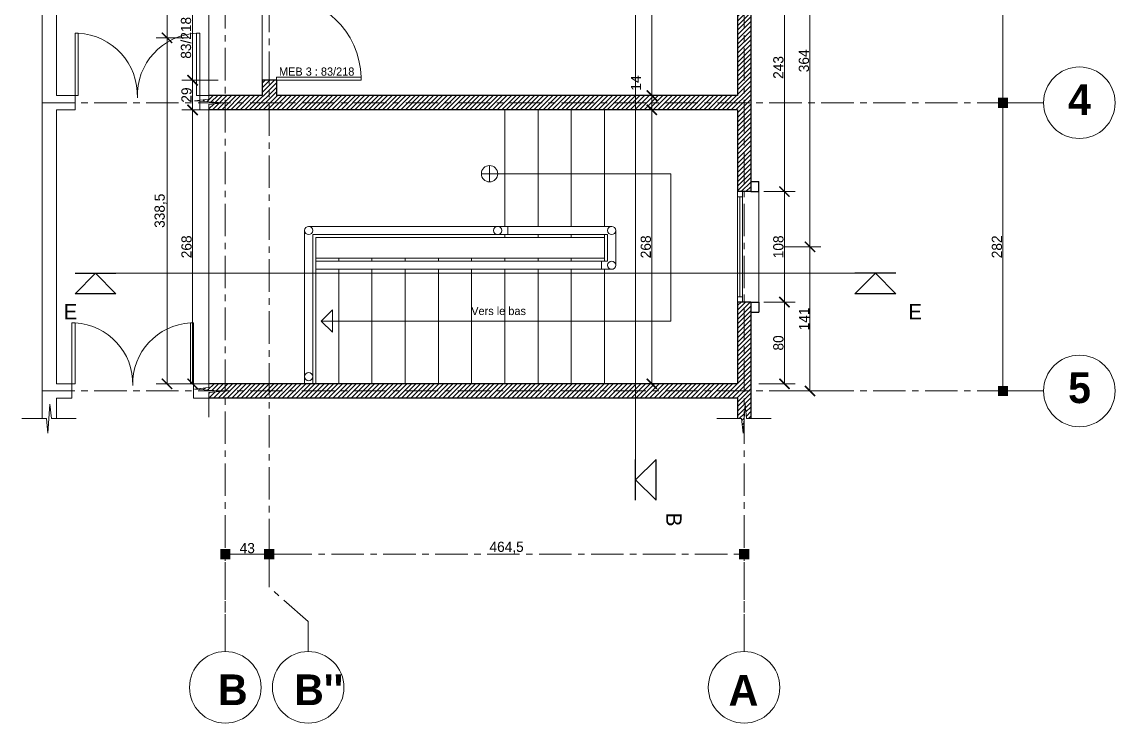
# Model space of a CAD drawing. Header units: centimetres. Extents: x -15293 to 11572, y -4790 to 2619.
# Drawn here: x 408 to 1478, y -3783 to -3096 of the extents above; entities that cross this region are included whole.
import ezdxf

# ---------------------------------------------------------------- set-up
doc = ezdxf.new("R2010")
doc.units = ezdxf.units.CM
doc.linetypes.add('CENTER', pattern=[50.8, 31.75, -6.35, 6.35, -6.35])
doc.layers.get('0').update_dxf_attribs({"lineweight": 0})
for name, color, linetype in [('Garde corps métallique', 20, 'Continuous'), ('Hachure mur', 7, 'Continuous'), ('Ligne de Coupe', 4, 'Continuous'), ('Ligne de foulée', 7, 'Continuous'), ('MArque de rupture', 7, 'Continuous'), ('TSJ_COTATION', 144, 'Continuous'), ('TSJ_TEXTE', 6, 'Continuous')]:
    doc.layers.add(name, color=color, linetype=linetype)
for name, color, linetype, lineweight in [('Partie coupée', 7, 'Continuous', 30), ('Symbole de rupture', 6, 'Continuous', 0), ('TSJ_MENUISERIE', 150, 'Continuous', 15), ('TSJ_MUR', 1, 'Continuous', 30), ('TSJ_VUE', 5, 'Continuous', 13)]:
    doc.layers.add(name, color=color, linetype=linetype, lineweight=lineweight)
doc.layers.add('Partie Non étudiée', color=7, linetype='Continuous', lineweight=0, true_color=0xa8a8a8)
doc.layers.add('TSJ_AXE', color=7, linetype='CENTER', lineweight=0, true_color=0xb80000)
doc.styles.get("Standard").update_dxf_attribs({"font": 'GOTHIC.TTF'})
doc.dimstyles.new('Axe cotation', dxfattribs={"dimtxt": 10, "dimasz": 10, "dimexe": 10.625, "dimexo": 5, "dimtad": 1, "dimtxsty": 'Standard', "dimblk": 'BOXFILLED', "dimcen": 8, "dimadec": 0, "dimazin": 0, "dimtfac": 1, "dimtmove": 0, "dimatfit": 3, "dimldrblk": 'BOXFILLED', "dimfxl": 1, "dimlwd": 9, "dimlwe": 9, "dimarcsym": 0})
doc.dimstyles.new('ISO-25', dxfattribs={"dimtxt": 10, "dimasz": 10, "dimexe": 10.625, "dimexo": 5, "dimtad": 1, "dimtxsty": 'Standard', "dimblk": 'ARCHTICK', "dimcen": 8, "dimadec": 0, "dimazin": 0, "dimtfac": 1, "dimtmove": 0, "dimatfit": 3, "dimldrblk": 'ARCHTICK', "dimfxl": 25, "dimfxlon": 1, "dimlwd": 9, "dimlwe": 9, "dimarcsym": 0})

# ---------------------------------------------------------------- blocks, each defined once
blk = doc.blocks.new('_ArchTick')
at = {"color": 0, "linetype": 'ByBlock', "const_width": 0.15}
blk.add_lwpolyline([(-0.5, -0.5), (0.5, 0.5)], dxfattribs=at)
blk = doc.blocks.new('*D266')
at = {"layer": 'Defpoints', "color": 0, "transparency": 16777216}
for p in [(1012.3, -2885.6), (1009, -3168.6), (1024.7, -3168.6)]:
    blk.add_point(p, dxfattribs=at)
at = {"layer": 'TSJ_COTATION', "color": 0, "lineweight": 9, "transparency": 16777216}
for p, q in [((1017.3, -2885.6), (1035.3, -2885.6)), ((1024.7, -2885.6), (1024.7, -3168.6)), ((1014, -3168.6), (1035.3, -3168.6))]:
    blk.add_line(p, q, dxfattribs=at)
at = {"layer": 'TSJ_COTATION', "color": 0, "lineweight": 9, "transparency": 16777216, "xscale": 10, "yscale": 10, "zscale": 10}
for p, rotation in [((1024.7, -2885.6), 90), ((1024.7, -3168.6), 270)]:
    blk.add_blockref('_ArchTick', p, dxfattribs=dict(at, rotation=rotation))
at = {"layer": 'TSJ_COTATION', "color": 0, "transparency": 16777216, "insert": (1018.8, -3027.1), "char_height": 10, "attachment_point": 5, "rotation": 90}
blk.add_mtext('283', dxfattribs=at)
blk = doc.blocks.new('*D267')
at = {"layer": 'Defpoints', "color": 0, "transparency": 16777216}
for p in [(1009, -3168.6), (1007.4, -3182.6), (1024.7, -3182.6)]:
    blk.add_point(p, dxfattribs=at)
at = {"layer": 'TSJ_COTATION', "color": 0, "lineweight": 9, "transparency": 16777216}
for p, q in [((1014, -3168.6), (1035.3, -3168.6)), ((1024.7, -3168.6), (1024.7, -3182.6)), ((1012.4, -3182.6), (1035.3, -3182.6))]:
    blk.add_line(p, q, dxfattribs=at)
at = {"layer": 'TSJ_COTATION', "color": 0, "lineweight": 9, "transparency": 16777216, "xscale": 10, "yscale": 10, "zscale": 10}
for p, rotation in [((1024.7, -3168.6), 90), ((1024.7, -3182.6), 270)]:
    blk.add_blockref('_ArchTick', p, dxfattribs=dict(at, rotation=rotation))
at = {"layer": 'TSJ_COTATION', "color": 0, "transparency": 16777216, "insert": (1009.2, -3156.3), "char_height": 10, "attachment_point": 5, "rotation": 90}
blk.add_mtext('14', dxfattribs=at)
blk = doc.blocks.new('*D268')
at = {"layer": 'Defpoints', "color": 0, "transparency": 16777216}
for p in [(1007.4, -3182.6), (1014.5, -3450.6), (1024.7, -3450.6)]:
    blk.add_point(p, dxfattribs=at)
at = {"layer": 'TSJ_COTATION', "color": 0, "lineweight": 9, "transparency": 16777216}
for p, q in [((1012.4, -3182.6), (1035.3, -3182.6)), ((1024.7, -3182.6), (1024.7, -3450.6)), ((1019.5, -3450.6), (1035.3, -3450.6))]:
    blk.add_line(p, q, dxfattribs=at)
at = {"layer": 'TSJ_COTATION', "color": 0, "lineweight": 9, "transparency": 16777216, "xscale": 10, "yscale": 10, "zscale": 10}
for p, rotation in [((1024.7, -3182.6), 90), ((1024.7, -3450.6), 270)]:
    blk.add_blockref('_ArchTick', p, dxfattribs=dict(at, rotation=rotation))
at = {"layer": 'TSJ_COTATION', "color": 0, "transparency": 16777216, "insert": (1018.8, -3316.6), "char_height": 10, "attachment_point": 5, "rotation": 90}
blk.add_mtext('268', dxfattribs=at)
blk = doc.blocks.new('*D272')
at = {"layer": 'Defpoints', "color": 0, "transparency": 16777216}
for p in [(1129.4, -3019.6), (1129.4, -3262.6), (1154.4, -3262.6)]:
    blk.add_point(p, dxfattribs=at)
at = {"layer": 'TSJ_COTATION', "color": 0, "lineweight": 9, "transparency": 16777216}
for p, q in [((1134.4, -3019.6), (1165, -3019.6)), ((1154.4, -3019.6), (1154.4, -3262.6)), ((1134.4, -3262.6), (1165, -3262.6))]:
    blk.add_line(p, q, dxfattribs=at)
at = {"layer": 'TSJ_COTATION', "color": 0, "lineweight": 9, "transparency": 16777216, "xscale": 10, "yscale": 10, "zscale": 10}
for p, rotation in [((1154.4, -3019.6), 90), ((1154.4, -3262.6), 270)]:
    blk.add_blockref('_ArchTick', p, dxfattribs=dict(at, rotation=rotation))
at = {"layer": 'TSJ_COTATION', "color": 0, "transparency": 16777216, "insert": (1148.5, -3141.1), "char_height": 10, "attachment_point": 5, "rotation": 90}
blk.add_mtext('243', dxfattribs=at)
blk = doc.blocks.new('*D273')
at = {"layer": 'Defpoints', "color": 0, "transparency": 16777216}
for p in [(1129.4, -3262.6), (1129.4, -3370.6), (1154.4, -3370.6)]:
    blk.add_point(p, dxfattribs=at)
at = {"layer": 'TSJ_COTATION', "color": 0, "lineweight": 9, "transparency": 16777216}
for p, q in [((1134.4, -3262.6), (1165, -3262.6)), ((1154.4, -3262.6), (1154.4, -3370.6)), ((1134.4, -3370.6), (1165, -3370.6))]:
    blk.add_line(p, q, dxfattribs=at)
at = {"layer": 'TSJ_COTATION', "color": 0, "lineweight": 9, "transparency": 16777216, "xscale": 10, "yscale": 10, "zscale": 10}
for p, rotation in [((1154.4, -3262.6), 90), ((1154.4, -3370.6), 270)]:
    blk.add_blockref('_ArchTick', p, dxfattribs=dict(at, rotation=rotation))
at = {"layer": 'TSJ_COTATION', "color": 0, "transparency": 16777216, "insert": (1148.5, -3316.6), "char_height": 10, "attachment_point": 5, "rotation": 90}
blk.add_mtext('108', dxfattribs=at)
blk = doc.blocks.new('*D274')
at = {"layer": 'Defpoints', "color": 0, "transparency": 16777216}
for p in [(1129.4, -3370.6), (1121.4, -3450.6), (1154.4, -3450.6)]:
    blk.add_point(p, dxfattribs=at)
at = {"layer": 'TSJ_COTATION', "color": 0, "lineweight": 9, "transparency": 16777216}
for p, q in [((1134.4, -3370.6), (1165, -3370.6)), ((1154.4, -3370.6), (1154.4, -3450.6)), ((1129.4, -3450.6), (1165, -3450.6))]:
    blk.add_line(p, q, dxfattribs=at)
at = {"layer": 'TSJ_COTATION', "color": 0, "lineweight": 9, "transparency": 16777216, "xscale": 10, "yscale": 10, "zscale": 10}
for p, rotation in [((1154.4, -3370.6), 90), ((1154.4, -3450.6), 270)]:
    blk.add_blockref('_ArchTick', p, dxfattribs=dict(at, rotation=rotation))
at = {"layer": 'TSJ_COTATION', "color": 0, "transparency": 16777216, "insert": (1148.5, -3410.6), "char_height": 10, "attachment_point": 5, "rotation": 90}
blk.add_mtext('80', dxfattribs=at)
blk = doc.blocks.new('*D276')
at = {"layer": 'Defpoints', "color": 0, "transparency": 16777216}
for p in [(1113.4, -2952.6), (1113.4, -3316.6), (1179.4, -3316.6)]:
    blk.add_point(p, dxfattribs=at)
at = {"layer": 'TSJ_COTATION', "color": 0, "lineweight": 9, "transparency": 16777216}
for p, q in [((1154.4, -2952.6), (1190, -2952.6)), ((1179.4, -2952.6), (1179.4, -3316.6)), ((1154.4, -3316.6), (1190, -3316.6))]:
    blk.add_line(p, q, dxfattribs=at)
at = {"layer": 'TSJ_COTATION', "color": 0, "lineweight": 9, "transparency": 16777216, "xscale": 10, "yscale": 10, "zscale": 10}
for p, rotation in [((1179.4, -2952.6), 90), ((1179.4, -3316.6), 270)]:
    blk.add_blockref('_ArchTick', p, dxfattribs=dict(at, rotation=rotation))
at = {"layer": 'TSJ_COTATION', "color": 0, "transparency": 16777216, "insert": (1173.5, -3134.6), "char_height": 10, "attachment_point": 5, "rotation": 90}
blk.add_mtext('364', dxfattribs=at)
blk = doc.blocks.new('*D277')
at = {"layer": 'Defpoints', "color": 0, "transparency": 16777216}
for p in [(1113.4, -3316.6), (1121.4, -3457.6), (1179.4, -3457.6)]:
    blk.add_point(p, dxfattribs=at)
at = {"layer": 'TSJ_COTATION', "color": 0, "lineweight": 9, "transparency": 16777216}
for p, q in [((1154.4, -3316.6), (1190, -3316.6)), ((1179.4, -3316.6), (1179.4, -3457.6)), ((1154.4, -3457.6), (1190, -3457.6))]:
    blk.add_line(p, q, dxfattribs=at)
at = {"layer": 'TSJ_COTATION', "color": 0, "lineweight": 9, "transparency": 16777216, "xscale": 10, "yscale": 10, "zscale": 10}
for p, rotation in [((1179.4, -3316.6), 90), ((1179.4, -3457.6), 270)]:
    blk.add_blockref('_ArchTick', p, dxfattribs=dict(at, rotation=rotation))
at = {"layer": 'TSJ_COTATION', "color": 0, "transparency": 16777216, "insert": (1173.6, -3387.1), "char_height": 10, "attachment_point": 5, "rotation": 90}
blk.add_mtext('141', dxfattribs=at)
blk = doc.blocks.new('Marque de rupture')
at = {"layer": 'Symbole de rupture', "lineweight": 20}
for p, q in [((0, -3.6), (0, 20.4)), ((0, -3.6), (-14.1, -5.1)), ((14.1, -7.1), (-14.1, -5.1)), ((0, -8.6), (14.1, -7.1)), ((0, -8.6), (0, -32.6))]:
    blk.add_line(p, q, dxfattribs=at)
blk = doc.blocks.new('*D281')
at = {"layer": 'Defpoints', "color": 0, "transparency": 16777216}
for p in [(643.4, -3070.6), (575.4, -3153.6), (643.4, -3153.6)]:
    blk.add_point(p, dxfattribs=at)
at = {"layer": 'TSJ_COTATION', "color": 0, "lineweight": 9, "transparency": 16777216}
for p, q in [((600.4, -3070.6), (564.8, -3070.6)), ((575.4, -3070.6), (575.4, -3153.6)), ((600.4, -3153.6), (564.8, -3153.6))]:
    blk.add_line(p, q, dxfattribs=at)
at = {"layer": 'TSJ_COTATION', "color": 0, "lineweight": 9, "transparency": 16777216, "xscale": 10, "yscale": 10, "zscale": 10}
for p, rotation in [((575.4, -3070.6), 90), ((575.4, -3153.6), 270)]:
    blk.add_blockref('_ArchTick', p, dxfattribs=dict(at, rotation=rotation))
at = {"layer": 'TSJ_COTATION', "color": 0, "transparency": 16777216, "insert": (569, -3112.1), "char_height": 10, "attachment_point": 5, "rotation": 90}
blk.add_mtext('83/218', dxfattribs=at)
blk = doc.blocks.new('*D282')
at = {"layer": 'Defpoints', "color": 0, "transparency": 16777216}
for p in [(643.4, -3153.6), (575.4, -3182.6), (591.4, -3182.6)]:
    blk.add_point(p, dxfattribs=at)
at = {"layer": 'TSJ_COTATION', "color": 0, "lineweight": 9, "transparency": 16777216}
for p, q in [((600.4, -3153.6), (564.8, -3153.6)), ((575.4, -3153.6), (575.4, -3182.6)), ((586.4, -3182.6), (564.8, -3182.6))]:
    blk.add_line(p, q, dxfattribs=at)
at = {"layer": 'TSJ_COTATION', "color": 0, "lineweight": 9, "transparency": 16777216, "xscale": 10, "yscale": 10, "zscale": 10}
for p, rotation in [((575.4, -3153.6), 90), ((575.4, -3182.6), 270)]:
    blk.add_blockref('_ArchTick', p, dxfattribs=dict(at, rotation=rotation))
at = {"layer": 'TSJ_COTATION', "color": 0, "transparency": 16777216, "insert": (569.5, -3168.1), "char_height": 10, "attachment_point": 5, "rotation": 90}
blk.add_mtext('29', dxfattribs=at)
blk = doc.blocks.new('*D279')
at = {"layer": 'Defpoints', "color": 0, "transparency": 16777216}
for p in [(591.4, -3182.6), (575.4, -3450.6), (591.4, -3450.6)]:
    blk.add_point(p, dxfattribs=at)
at = {"layer": 'TSJ_COTATION', "color": 0, "lineweight": 9, "transparency": 16777216}
for p, q in [((586.4, -3182.6), (564.8, -3182.6)), ((575.4, -3182.6), (575.4, -3450.6)), ((586.4, -3450.6), (564.8, -3450.6))]:
    blk.add_line(p, q, dxfattribs=at)
at = {"layer": 'TSJ_COTATION', "color": 0, "lineweight": 9, "transparency": 16777216, "xscale": 10, "yscale": 10, "zscale": 10}
for p, rotation in [((575.4, -3182.6), 90), ((575.4, -3450.6), 270)]:
    blk.add_blockref('_ArchTick', p, dxfattribs=dict(at, rotation=rotation))
at = {"layer": 'TSJ_COTATION', "color": 0, "transparency": 16777216, "insert": (569.5, -3316.6), "char_height": 10, "attachment_point": 5, "rotation": 90}
blk.add_mtext('268', dxfattribs=at)
blk = doc.blocks.new('*D270')
at = {"layer": 'Defpoints', "color": 0, "transparency": 16777216}
for p in [(600.4, -2885.6), (550.4, -3112.1), (575.4, -3112.1)]:
    blk.add_point(p, dxfattribs=at)
at = {"layer": 'TSJ_COTATION', "color": 0, "lineweight": 9, "transparency": 16777216}
for p, q in [((575.4, -2885.6), (539.8, -2885.6)), ((550.4, -2885.6), (550.4, -3112.1)), ((570.4, -3112.1), (539.8, -3112.1))]:
    blk.add_line(p, q, dxfattribs=at)
at = {"layer": 'TSJ_COTATION', "color": 0, "lineweight": 9, "transparency": 16777216, "xscale": 10, "yscale": 10, "zscale": 10}
for p, rotation in [((550.4, -2885.6), 90), ((550.4, -3112.1), 270)]:
    blk.add_blockref('_ArchTick', p, dxfattribs=dict(at, rotation=rotation))
at = {"layer": 'TSJ_COTATION', "color": 0, "transparency": 16777216, "insert": (544.1, -2998.8), "char_height": 10, "attachment_point": 5, "rotation": 90}
blk.add_mtext('226,5', dxfattribs=at)
blk = doc.blocks.new('*D271')
at = {"layer": 'Defpoints', "color": 0, "transparency": 16777216}
for p in [(575.4, -3112.1), (550.4, -3450.6), (575.4, -3450.6)]:
    blk.add_point(p, dxfattribs=at)
at = {"layer": 'TSJ_COTATION', "color": 0, "lineweight": 9, "transparency": 16777216}
for p, q in [((570.4, -3112.1), (539.8, -3112.1)), ((550.4, -3112.1), (550.4, -3450.6)), ((570.4, -3450.6), (539.8, -3450.6))]:
    blk.add_line(p, q, dxfattribs=at)
at = {"layer": 'TSJ_COTATION', "color": 0, "lineweight": 9, "transparency": 16777216, "xscale": 10, "yscale": 10, "zscale": 10}
for p, rotation in [((550.4, -3112.1), 90), ((550.4, -3450.6), 270)]:
    blk.add_blockref('_ArchTick', p, dxfattribs=dict(at, rotation=rotation))
at = {"layer": 'TSJ_COTATION', "color": 0, "transparency": 16777216, "insert": (544.1, -3281.3), "char_height": 10, "attachment_point": 5, "rotation": 90}
blk.add_mtext('338,5', dxfattribs=at)
blk = doc.blocks.new('_BoxFilled')
at = {"color": 0, "linetype": 'ByBlock', "lineweight": -2}
blk.add_line((-0.5, 0), (-1, 0), dxfattribs=at)
at = {"color": 0, "linetype": 'ByBlock'}
blk.add_solid([(-0.5, 0.5), (0.5, 0.5), (-0.5, -0.5), (0.5, -0.5)], dxfattribs=at)
blk = doc.blocks.new('*D380')
at = {"layer": 'Defpoints', "color": 0, "linetype": 'ByBlock', "transparency": 16777216}
for p in [(1407.9, -2878.6), (1368.2, -3175.6), (1407.9, -3175.6)]:
    blk.add_point(p, dxfattribs=at)
at = {"layer": 'TSJ_AXE', "color": 0, "linetype": 'ByBlock', "lineweight": 9, "transparency": 16777216}
for p, q in [((1402.9, -2878.6), (1357.5, -2878.6)), ((1368.2, -2888.6), (1368.2, -3165.6)), ((1402.9, -3175.6), (1357.5, -3175.6))]:
    blk.add_line(p, q, dxfattribs=at)
at = {"layer": 'TSJ_AXE', "color": 0, "linetype": 'ByBlock', "lineweight": 9, "transparency": 16777216, "xscale": 10, "yscale": 10, "zscale": 10}
for p, rotation in [((1368.2, -2878.6), 90), ((1368.2, -3175.6), 270)]:
    blk.add_blockref('_BoxFilled', p, dxfattribs=dict(at, rotation=rotation))
at = {"layer": 'TSJ_AXE', "color": 0, "linetype": 'ByBlock', "transparency": 16777216, "insert": (1362.3, -3027.1), "char_height": 10, "attachment_point": 5, "rotation": 90}
blk.add_mtext('297', dxfattribs=at)
blk = doc.blocks.new('*D381')
at = {"layer": 'Defpoints', "color": 0, "linetype": 'ByBlock', "transparency": 16777216}
for p in [(1407.9, -3175.6), (1368.2, -3457.6), (1407.9, -3457.6)]:
    blk.add_point(p, dxfattribs=at)
at = {"layer": 'TSJ_AXE', "color": 0, "linetype": 'ByBlock', "lineweight": 9, "transparency": 16777216}
for p, q in [((1402.9, -3175.6), (1357.5, -3175.6)), ((1368.2, -3185.6), (1368.2, -3447.6)), ((1402.9, -3457.6), (1357.5, -3457.6))]:
    blk.add_line(p, q, dxfattribs=at)
at = {"layer": 'TSJ_AXE', "color": 0, "linetype": 'ByBlock', "lineweight": 9, "transparency": 16777216, "xscale": 10, "yscale": 10, "zscale": 10}
for p, rotation in [((1368.2, -3175.6), 90), ((1368.2, -3457.6), 270)]:
    blk.add_blockref('_BoxFilled', p, dxfattribs=dict(at, rotation=rotation))
at = {"layer": 'TSJ_AXE', "color": 0, "linetype": 'ByBlock', "transparency": 16777216, "insert": (1362.3, -3316.6), "char_height": 10, "attachment_point": 5, "rotation": 90}
blk.add_mtext('282', dxfattribs=at)
blk = doc.blocks.new('*D382')
at = {"layer": 'Defpoints', "color": 0, "transparency": 16777216}
for p in [(650.4, -3617.3), (650.4, -3649.5), (607.4, -3712.6)]:
    blk.add_point(p, dxfattribs=at)
at = {"layer": 'TSJ_AXE', "color": 0, "lineweight": 9, "transparency": 16777216}
for p, q in [((607.4, -3707.6), (607.4, -3606.7)), ((650.4, -3644.5), (650.4, -3606.7)), ((617.4, -3617.3), (640.4, -3617.3))]:
    blk.add_line(p, q, dxfattribs=at)
at = {"layer": 'TSJ_AXE', "color": 0, "lineweight": 9, "transparency": 16777216, "xscale": 10, "yscale": 10, "zscale": 10, "rotation": 180}
blk.add_blockref('_BoxFilled', (607.4, -3617.3), dxfattribs=at)
at = {"layer": 'TSJ_AXE', "color": 0, "lineweight": 9, "transparency": 16777216, "xscale": 10, "yscale": 10, "zscale": 10}
blk.add_blockref('_BoxFilled', (650.4, -3617.3), dxfattribs=at)
at = {"layer": 'TSJ_AXE', "color": 0, "transparency": 16777216, "insert": (628.9, -3611.4), "char_height": 10, "attachment_point": 5}
blk.add_mtext('43', dxfattribs=at)
blk = doc.blocks.new('*D383')
at = {"layer": 'Defpoints', "color": 0, "transparency": 16777216}
for p in [(1114.9, -3617.3), (650.4, -3649.5), (1114.9, -3712.6)]:
    blk.add_point(p, dxfattribs=at)
at = {"layer": 'TSJ_AXE', "color": 0, "lineweight": 9, "transparency": 16777216}
for p, q in [((650.4, -3644.5), (650.4, -3606.7)), ((1114.9, -3707.6), (1114.9, -3606.7)), ((660.4, -3617.3), (1104.9, -3617.3))]:
    blk.add_line(p, q, dxfattribs=at)
at = {"layer": 'TSJ_AXE', "color": 0, "lineweight": 9, "transparency": 16777216, "xscale": 10, "yscale": 10, "zscale": 10, "rotation": 180}
blk.add_blockref('_BoxFilled', (650.4, -3617.3), dxfattribs=at)
at = {"layer": 'TSJ_AXE', "color": 0, "lineweight": 9, "transparency": 16777216, "xscale": 10, "yscale": 10, "zscale": 10}
blk.add_blockref('_BoxFilled', (1114.9, -3617.3), dxfattribs=at)
at = {"layer": 'TSJ_AXE', "color": 0, "transparency": 16777216, "insert": (882.6, -3611), "char_height": 10, "attachment_point": 5}
blk.add_mtext('464,5', dxfattribs=at)

msp = doc.modelspace()

# ---------------------------------------------------------------- hatches: boundary and pattern name
at = {"layer": 'Hachure mur', "lineweight": 0, "true_color": 0xc7c8ca}
h = msp.add_hatch(dxfattribs=at)
h.set_pattern_fill('ANSI31', color=9)
h.set_pattern_definition([(45, (396.635, -511.723), (-2.245064, 2.245064), [])])
h.paths.add_polyline_path([(643.39, -2368.598), (630.39, -2368.598), (630.39, -2418.598), (600.39, -2418.598), (600.39, -2567.098), (614.39, -2567.098), (614.39, -2432.598), (643.39, -2432.598)])
h.paths.add_polyline_path([(630.39, -1993.598), (630.39, -2242.098), (591.39, -2242.098), (591.39, -2245.666), (577.249, -2247.166), (605.532, -2249.166), (591.39, -2250.666), (591.39, -2256.098), (630.39, -2256.098), (630.39, -2276.098), (643.39, -2276.098), (643.39, -1993.598), (671.39, -1993.598), (671.39, -1968.598), (591.39, -1968.598), (591.39, -1978.417), (577.249, -1979.917), (605.532, -1981.917), (591.39, -1983.417), (591.39, -1993.598)])
h.paths.add_polyline_path([(1121.39, -1968.598), (1100.39, -1968.598), (1100.39, -1993.598), (1108.39, -1993.598), (1108.39, -2140.598), (1121.39, -2140.598)])
h.paths.add_polyline_path([(614.39, -2593.598), (600.39, -2593.598), (600.39, -2680.598), (614.39, -2680.598)])
h.paths.add_polyline_path([(614.39, -2773.598), (600.39, -2773.598), (600.39, -2871.598), (591.39, -2871.598), (591.39, -2875.166), (582.39, -2876.121), (582.39, -2877.03), (605.532, -2878.666), (591.39, -2880.166), (591.39, -2885.598), (643.39, -2885.598), (643.39, -3070.598), (657.39, -3070.598), (657.39, -2885.598), (1121.39, -2885.598), (1121.39, -2871.598), (614.39, -2871.598)])
h.paths.add_polyline_path([(1121.39, -3019.598), (1108.39, -3019.598), (1108.39, -3168.598), (657.39, -3168.598), (657.39, -3153.598), (643.39, -3153.598), (643.39, -3168.598), (591.39, -3168.598), (591.39, -3172.166), (582.39, -3173.121), (582.39, -3174.03), (605.532, -3175.666), (591.39, -3177.166), (591.39, -3182.598), (1108.39, -3182.598), (1108.39, -3262.598), (1121.39, -3262.598)])
h.paths.add_polyline_path([(1121.39, -3370.598), (1108.39, -3370.598), (1108.39, -3450.598), (591.39, -3450.598), (591.39, -3454.166), (577.249, -3455.666), (605.532, -3457.666), (591.39, -3459.166), (591.39, -3464.598), (1108.39, -3464.598), (1108.39, -3484.598), (1112.39, -3484.598), (1113.89, -3498.74), (1115.89, -3470.457), (1117.39, -3484.598), (1121.39, -3484.598)])

# ---------------------------------------------------------------- linework, layer by layer
at = {"layer": 'Garde corps métallique', "lineweight": 9}
for p, q in [((684.89, -3300.598), (684.89, -3450.598)), ((688.89, -3296.598), (985.39, -3296.598)), ((692.89, -3304.598), (981.39, -3304.598)), ((692.89, -3304.598), (692.89, -3450.598)), ((883.89, -3296.598), (883.89, -3304.598)), ((981.39, -3304.598), (981.39, -3330.598)), ((989.39, -3300.598), (989.39, -3334.598)), ((981.39, -3330.598), (695.89, -3330.598)), ((975.39, -3338.598), (975.39, -3330.598)), ((985.39, -3338.598), (695.89, -3338.598))]:
    msp.add_line(p, q, dxfattribs=at)
at = {"layer": 'Garde corps métallique', "lineweight": 20}
for centre in [(688.89, -3300.598), (873.89, -3300.598), (985.39, -3300.598), (985.39, -3334.598), (688.89, -3443.598)]:
    msp.add_circle(centre, 4, dxfattribs=at)
at = {"layer": 'Ligne de Coupe', "lineweight": 0}
for p, q in [((1008.787, -3524.598), (1008.787, -1860.598)), ((1223.39, -3342.446), (500.39, -3342.446))]:
    msp.add_line(p, q, dxfattribs=at)
at = {"layer": 'Ligne de Coupe', "lineweight": 30}
for p, q in [((460.39, -3342.446), (500.39, -3342.446)), ((460.39, -3362.446), (480.39, -3342.446)), ((500.39, -3362.446), (480.39, -3342.446)), ((1263.39, -3342.446), (1223.39, -3342.446)), ((1223.39, -3362.446), (1243.39, -3342.446)), ((1263.39, -3362.446), (1243.39, -3342.446)), ((500.39, -3362.446), (460.39, -3362.446)), ((1263.39, -3362.446), (1223.39, -3362.446)), ((1028.787, -3524.598), (1008.787, -3544.598)), ((1008.787, -3564.598), (1008.787, -3524.598)), ((1028.787, -3564.598), (1028.787, -3524.598)), ((1028.787, -3564.598), (1008.787, -3544.598))]:
    msp.add_line(p, q, dxfattribs=at)
at = {"layer": 'Ligne de foulée', "lineweight": 20}
for p, q in [((865.89, -3253.098), (865.89, -3237.098)), ((873.89, -3245.098), (857.89, -3245.098)), ((701.312, -3389.235), (712.196, -3389.155))]:
    msp.add_line(p, q, dxfattribs=at)
at = {"layer": 'Ligne de foulée', "lineweight": 0}
msp.add_lwpolyline([(873.89, -3245.098), (1043.39, -3245.098), (1043.39, -3389.18), (712.196, -3389.18)], dxfattribs=at)
at = {"layer": 'Ligne de foulée', "lineweight": 20}
msp.add_lwpolyline([(712.196, -3399.958), (712.196, -3378.352), (701.312, -3389.235)], close=True, dxfattribs=at)
msp.add_circle((865.89, -3245.098), 8, dxfattribs=at)
at = {"layer": 'MArque de rupture', "lineweight": 0}
for p, q in [((591.39, -2904.166), (591.39, -3168.598)), ((591.39, -3201.166), (591.39, -3450.598))]:
    msp.add_line(p, q, dxfattribs=at)
at = {"layer": 'Partie coupée'}
for p, q in [((1121.39, -3252.598), (1129.39, -3252.598)), ((1129.39, -3262.598), (1129.39, -3252.598)), ((1121.39, -3262.598), (1129.39, -3262.598)), ((1121.39, -3370.598), (1129.39, -3370.598)), ((1129.39, -3370.598), (1129.39, -3380.598)), ((1121.39, -3380.598), (1129.39, -3380.598))]:
    msp.add_line(p, q, dxfattribs=at)
at = {"layer": 'Partie Non étudiée'}
for p, q in [((428.39, -1968.598), (428.39, -3484.598)), ((442.39, -2885.598), (442.39, -3168.598)), ((460.39, -3168.598), (442.39, -3168.598)), ((460.39, -3168.598), (460.39, -3182.598)), ((582.39, -3168.598), (582.39, -3182.598)), ((582.39, -3168.598), (591.39, -3168.598)), ((442.39, -3182.598), (442.39, -3450.598)), ((460.39, -3182.598), (442.39, -3182.598)), ((582.39, -3182.598), (591.39, -3182.598)), ((457.39, -3450.598), (442.39, -3450.598)), ((457.39, -3464.598), (457.39, -3450.598)), ((576.39, -3464.598), (576.39, -3450.598)), ((576.39, -3450.598), (591.39, -3450.598)), ((457.39, -3464.598), (442.39, -3464.598)), ((442.39, -3464.598), (442.39, -3484.598)), ((576.39, -3464.598), (591.39, -3464.598))]:
    msp.add_line(p, q, dxfattribs=at)
at = {"layer": 'Partie Non étudiée', "lineweight": 9}
for p, q in [((433.89, -3498.74), (435.89, -3470.457)), ((437.39, -3484.598), (435.89, -3470.457)), ((432.39, -3484.598), (408.39, -3484.598)), ((432.39, -3484.598), (433.89, -3498.74)), ((437.39, -3484.598), (461.39, -3484.598))]:
    msp.add_line(p, q, dxfattribs=at)
at = {"layer": 'Partie Non étudiée'}
for points in [[(460.39, -3168.598), (463.39, -3168.598), (463.39, -3107.598), (460.39, -3107.598)], [(582.39, -3168.598), (579.39, -3168.598), (579.39, -3107.598), (582.39, -3107.598)], [(457.39, -3450.598), (460.39, -3450.598), (460.39, -3391.098), (457.39, -3391.098)], [(573.39, -3450.598), (576.39, -3450.598), (576.39, -3391.098), (573.39, -3391.098)]]:
    msp.add_lwpolyline(points, close=True, dxfattribs=at)
at = {"layer": 'Partie Non étudiée', "lineweight": 0}
for centre, radius, start, end in [((460.412, -3168.547), 61.021, 357.858402, 87.202047), ((582.369, -3168.547), 61.021, 92.797953, 182.141598), ((457.387, -3450.549), 59.526, 358.415947, 87.108115), ((576.394, -3450.549), 59.526, 92.891885, 181.584053)]:
    msp.add_arc(centre, radius, start, end, dxfattribs=at)
at = {"layer": 'Symbole de rupture', "lineweight": 20}
for p, q in [((1113.89, -3498.74), (1115.89, -3470.457)), ((1117.39, -3484.598), (1115.89, -3470.457)), ((1112.39, -3484.598), (1088.39, -3484.598)), ((1112.39, -3484.598), (1113.89, -3498.74)), ((1117.39, -3484.598), (1141.39, -3484.598))]:
    msp.add_line(p, q, dxfattribs=at)
at = {"layer": 'TSJ_AXE'}
for p, q in [((607.39, -3712.592), (607.39, -1682.538)), ((1114.89, -3712.592), (1114.89, -1682.538)), ((650.39, -2871.598), (650.39, -3649.547)), ((428.39, -3175.598), (1407.906, -3175.598)), ((428.39, -3457.598), (1407.906, -3457.598)), ((688.486, -3683.125), (650.39, -3649.547)), ((688.486, -3712.592), (688.486, -3683.125)), ((688.486, -3683.125), (688.486, -3683.125))]:
    msp.add_line(p, q, dxfattribs=at)
at = {"layer": 'TSJ_AXE', "linetype": 'ByBlock'}
for centre in [(1442.906, -3175.598), (1442.906, -3457.598), (607.39, -3747.592), (688.486, -3747.592), (1114.89, -3747.592)]:
    msp.add_circle(centre, 35, dxfattribs=at)
at = {"layer": 'TSJ_MENUISERIE', "lineweight": 20}
for p, q in [((1108.39, -3262.598), (1108.39, -3370.598)), ((1110.89, -3267.598), (1110.89, -3365.598)), ((1113.39, -3365.598), (1113.39, -3267.598))]:
    msp.add_line(p, q, dxfattribs=at)
msp.add_lwpolyline([(657.39, -3153.598), (740.39, -3153.598), (740.39, -3150.598), (657.39, -3150.598)], close=True, dxfattribs=at)
for points in [[(1108.39, -3262.598), (1108.39, -3267.598), (1113.39, -3267.598), (1113.39, -3262.598)], [(1108.39, -3370.598), (1108.39, -3365.598), (1113.39, -3365.598), (1113.39, -3370.598)]]:
    msp.add_lwpolyline(points, dxfattribs=at)
at = {"layer": 'TSJ_MENUISERIE', "lineweight": 5}
msp.add_arc((657.35, -3153.697), 83.099, 2.13698, 89.971829, dxfattribs=at)
at = {"layer": 'TSJ_MUR'}
for p, q in [((1108.39, -3019.598), (1108.39, -3168.598)), ((1121.39, -3019.598), (1121.39, -3262.598)), ((643.39, -3153.598), (643.39, -3168.598)), ((657.39, -3153.598), (643.39, -3153.598)), ((657.39, -3153.598), (657.39, -3168.598)), ((643.39, -3168.598), (591.39, -3168.598)), ((1108.39, -3168.598), (657.39, -3168.598)), ((1108.39, -3182.598), (591.39, -3182.598)), ((1108.39, -3182.598), (1108.39, -3262.598)), ((1121.39, -3262.598), (1108.39, -3262.598)), ((1108.39, -3370.598), (1108.39, -3450.598)), ((1121.39, -3370.598), (1108.39, -3370.598)), ((1121.39, -3370.598), (1121.39, -3484.598)), ((1108.39, -3450.598), (591.39, -3450.598)), ((1108.39, -3464.598), (591.39, -3464.598)), ((1108.39, -3464.598), (1108.39, -3484.598))]:
    msp.add_line(p, q, dxfattribs=at)
at = {"layer": 'TSJ_VUE', "lineweight": 9}
for p, q in [((643.39, -3153.598), (643.39, -3070.598)), ((880.89, -3182.598), (880.89, -3296.598)), ((913.39, -3182.598), (913.39, -3296.598)), ((945.89, -3182.598), (945.89, -3296.598)), ((978.39, -3182.598), (978.39, -3296.598)), ((1129.39, -3262.598), (1129.39, -3370.598)), ((880.89, -3304.598), (880.89, -3307.598)), ((913.39, -3304.598), (913.39, -3307.598)), ((945.89, -3304.598), (945.89, -3307.598)), ((978.39, -3304.598), (978.39, -3330.598)), ((695.89, -3307.598), (695.89, -3450.598)), ((880.89, -3307.598), (695.89, -3307.598)), ((978.39, -3327.598), (695.89, -3327.598)), ((718.39, -3327.598), (718.39, -3330.598)), ((750.89, -3327.598), (750.89, -3330.598)), ((783.39, -3327.598), (783.39, -3330.598)), ((815.89, -3327.598), (815.89, -3330.598)), ((848.39, -3327.598), (848.39, -3330.598)), ((880.89, -3327.598), (880.89, -3330.598)), ((913.39, -3327.598), (913.39, -3330.598)), ((945.89, -3327.598), (945.89, -3330.598)), ((718.39, -3338.598), (718.39, -3450.598)), ((750.89, -3338.598), (750.89, -3450.598)), ((783.39, -3338.598), (783.39, -3450.598)), ((815.89, -3338.598), (815.89, -3450.598)), ((848.39, -3338.598), (848.39, -3450.598)), ((880.89, -3338.598), (880.89, -3450.598)), ((913.39, -3338.598), (913.39, -3450.598)), ((945.89, -3338.598), (945.89, -3450.598)), ((978.39, -3338.598), (978.39, -3450.598))]:
    msp.add_line(p, q, dxfattribs=at)
at = {"layer": 'TSJ_VUE'}
msp.add_line((880.89, -3307.598), (978.39, -3307.598), dxfattribs=at)

# ---------------------------------------------------------------- block references
for p in [(591.39, -3168.598), (591.39, -3450.598)]:
    msp.add_blockref('Marque de rupture', p)

# ---------------------------------------------------------------- texts
at = {"layer": 'Ligne de Coupe', "char_height": 15}
for s, insert, attachment_point in [('\\pi14.401;E', (434.791, -3387.436), 7), ('E', (1288.99, -3387.436), 9)]:
    msp.add_mtext_dynamic_manual_height_columns(s, width=37.39883, gutter_width=12.5, heights=[0], dxfattribs=dict(at, insert=insert, attachment_point=attachment_point))
at = {"layer": 'Ligne de Coupe', "insert": (1053.777, -3590.198), "char_height": 15, "attachment_point": 3, "rotation": 270}
msp.add_mtext_dynamic_manual_height_columns('B', width=37.39883, gutter_width=12.5, heights=[0], dxfattribs=at)
at = {"layer": 'TSJ_AXE', "char_height": 30}
for s, insert, attachment_point in [('{\\fCentury Gothic|b1|i0|c0|p34;4}', (1431.956, -3157.492), 1), ('{\\fCentury Gothic|b1|i0|c0|p34;5}', (1431.956, -3439.492), 1), ('{\\fCentury Gothic|b1|i0|c0|p34;B}', (600.303, -3764.96), 7), ("{\\fCentury Gothic|b1|i0|c0|p34;B''}", (674.812, -3764.96), 7), ('{\\fCentury Gothic|b1|i0|c0|p34;A}', (1099.827, -3765.339), 7)]:
    msp.add_mtext_dynamic_manual_height_columns(s, width=43.00473, gutter_width=12.5, heights=[0], dxfattribs=dict(at, insert=insert, attachment_point=attachment_point))
at = {"layer": 'TSJ_TEXTE', "char_height": 8, "attachment_point": 1}
for s, insert in [('MEB 3 : 83/218 ', (659.91, -3141.122)), ('Vers le bas', (848.019, -3375.341))]:
    msp.add_mtext_dynamic_manual_height_columns(s, width=106.9004, gutter_width=12.5, heights=[0], dxfattribs=dict(at, insert=insert))

# ---------------------------------------------------------------- dimensions: what is measured, and where the dimension line sits
at = {"layer": 'TSJ_AXE', "linetype": 'ByBlock'}
for base, p1, p2, picture, middle in [((1368.154, -3175.598), (1407.906, -2878.598), (1407.906, -3175.598), '*D380', (1362.277, -3027.098)), ((1368.154, -3457.598), (1407.906, -3175.598), (1407.906, -3457.598), '*D381', (1362.277, -3316.598))]:
    dim = msp.add_linear_dim(base=base, p1=p1, p2=p2, angle=90, dimstyle='Axe cotation', dxfattribs=at)
    dim.commit()
    dim.dimension.update_dxf_attribs({"geometry": picture, "text_midpoint": middle})
at = {"layer": 'TSJ_AXE'}
for base, p1, p2, picture, middle in [((650.39, -3617.301), (607.39, -3712.592), (650.39, -3649.547), '*D382', (628.89, -3611.424)), ((1114.89, -3617.301), (650.39, -3649.547), (1114.89, -3712.592), '*D383', (882.64, -3610.966))]:
    dim = msp.add_linear_dim(base=base, p1=p1, p2=p2, dimstyle='Axe cotation', dxfattribs=at)
    dim.commit()
    dim.dimension.update_dxf_attribs({"geometry": picture, "text_midpoint": middle})
at = {"layer": 'TSJ_COTATION'}
for base, p1, p2, angle, picture, middle in [((550.39, -3112.098), (600.39, -2885.598), (575.39, -3112.098), 90, '*D270', (544.055, -2998.848)), ((550.39, -3450.598), (575.39, -3112.098), (575.39, -3450.598), 90, '*D271', (544.055, -3281.348)), ((575.39, -3182.598), (643.39, -3153.598), (591.39, -3182.598), 270, '*D282', (569.514, -3168.098)), ((575.39, -3450.598), (591.39, -3182.598), (591.39, -3450.598), 270, '*D279', (569.514, -3316.598))]:
    dim = msp.add_linear_dim(base=base, p1=p1, p2=p2, angle=angle, dimstyle='ISO-25', dxfattribs=at)
    dim.commit()
    dim.dimension.update_dxf_attribs({"geometry": picture, "text_midpoint": middle})
for base, p1, p2, picture, middle in [((1024.65, -3168.598), (1012.286, -2885.598), (1009.02, -3168.598), '*D266', (1018.774, -3027.098)), ((1179.39, -3316.598), (1113.39, -2952.598), (1113.39, -3316.598), '*D276', (1173.514, -3134.598)), ((1154.39, -3262.598), (1129.39, -3019.598), (1129.39, -3262.598), '*D272', (1148.514, -3141.098)), ((1024.65, -3450.598), (1007.389, -3182.598), (1014.487, -3450.598), '*D268', (1018.774, -3316.598)), ((1154.39, -3370.598), (1129.39, -3262.598), (1129.39, -3370.598), '*D273', (1148.514, -3316.598)), ((1179.39, -3457.598), (1113.39, -3316.598), (1121.39, -3457.598), '*D277', (1173.64, -3387.098)), ((1154.39, -3450.598), (1129.39, -3370.598), (1121.39, -3450.598), '*D274', (1148.514, -3410.598))]:
    dim = msp.add_linear_dim(base=base, p1=p1, p2=p2, angle=90, dimstyle='ISO-25', override={"dimtmove": 1}, dxfattribs=at)
    dim.commit()
    dim.dimension.update_dxf_attribs({"geometry": picture, "text_midpoint": middle})
dim = msp.add_linear_dim(base=(575.39, -3153.598), p1=(643.39, -3070.598), p2=(643.39, -3153.598), angle=270, text='<>/218', dimstyle='ISO-25', dxfattribs=at)
dim.commit()
dim.dimension.update_dxf_attribs({"geometry": '*D281', "text_midpoint": (568.96, -3112.098)})
dim = msp.add_linear_dim(base=(1024.65, -3182.598), p1=(1009.02, -3168.598), p2=(1007.389, -3182.598), angle=90, dimstyle='ISO-25', override={"dimtmove": 1}, dxfattribs=at)
dim.commit()
dim.dimension.update_dxf_attribs({"geometry": '*D267', "text_midpoint": (1014.987, -3156.323), "dimtype": 160})

doc.saveas('drawing.dxf')
